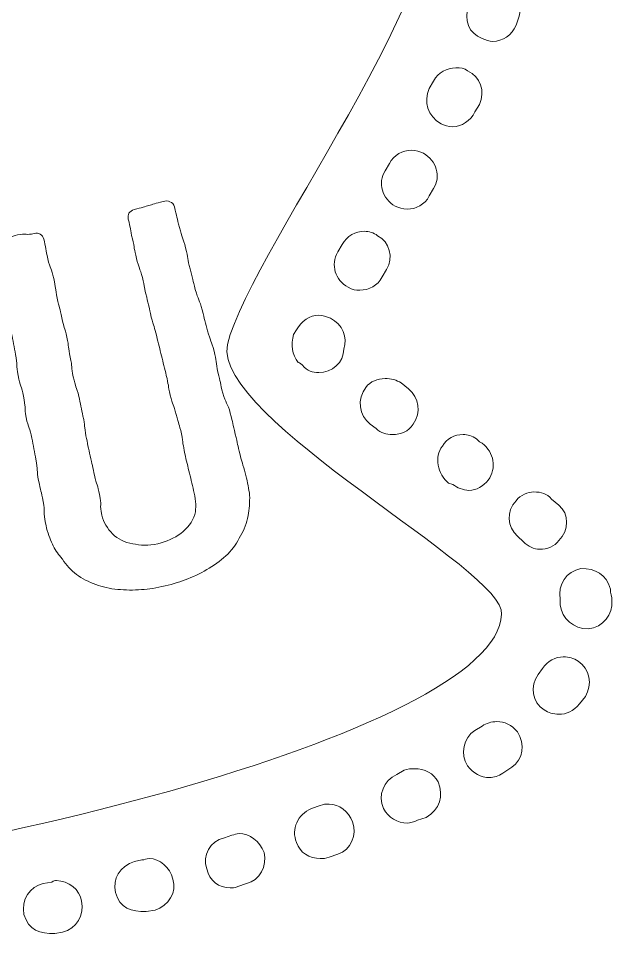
# Model space of a CAD drawing. Header units: inches. Extents: x 66 to 1014, y -940 to -139.
# Drawn here: x 856.4 to 961.3, y -703.9 to -539.7 of the extents above; entities that cross this region are included whole.
import ezdxf

# ---------------------------------------------------------------- set-up
doc = ezdxf.new("R2010")
doc.units = ezdxf.units.IN
doc.header["$MEASUREMENT"] = 0
doc.layers.add('Layer 1', color=7, linetype='Continuous')

# ---------------------------------------------------------------- blocks, each defined once
blk = doc.blocks.new('block 29')
at = {"layer": 'Layer 1', "lineweight": 0}
blk.add_open_spline([(932.98, -621.98), (933.75, -622.5), (934.79, -623.02), (935.83, -623.02), (937.13, -623.02), (938.43, -622.24), (939.22, -621.2), (940.77, -619.13), (940.26, -616.27), (938.17, -614.71), (938.17, -614.71), (937.66, -614.45), (937.66, -614.45), (937.66, -614.45), (937.13, -613.92), (937.13, -613.92), (936.36, -613.4), (935.58, -613.15), (934.79, -613.15), (933.24, -613.15), (931.94, -613.92), (931.15, -615.22), (929.6, -617.04), (930.38, -620.16), (932.19, -621.72), (932.19, -621.72), (932.98, -621.98), (932.98, -621.98)], degree=3, knots=[0, 0, 0, 0, 1, 1, 1, 2, 2, 2, 3, 3, 3, 4, 4, 4, 5, 5, 5, 6, 6, 6, 7, 7, 7, 8, 8, 8, 9, 9, 9, 9], dxfattribs=at)
blk = doc.blocks.new('block 31')
at = {"layer": 'Layer 1', "lineweight": 0}
blk.add_open_spline([(932.98, -558.81), (934.53, -558.81), (936.09, -557.77), (936.88, -556.21), (936.88, -556.21), (937.66, -554.91), (937.66, -554.91), (938.7, -552.57), (937.92, -549.97), (935.58, -548.94), (935.06, -548.42), (934.28, -548.42), (933.49, -548.42), (931.94, -548.42), (930.38, -549.19), (929.6, -550.76), (929.6, -550.76), (928.81, -552.06), (928.81, -552.06), (927.78, -554.39), (928.56, -556.99), (930.9, -558.29), (931.42, -558.55), (932.19, -558.81), (932.98, -558.81)], degree=3, knots=[0, 0, 0, 0, 1, 1, 1, 2, 2, 2, 3, 3, 3, 4, 4, 4, 5, 5, 5, 6, 6, 6, 7, 7, 7, 8, 8, 8, 8], dxfattribs=at)
blk = doc.blocks.new('block 32')
at = {"layer": 'Layer 1', "lineweight": 0}
blk.add_open_spline([(944.15, -540.87), (944.15, -540.87), (944.67, -539.32), (944.67, -539.32), (945.45, -536.98), (944.41, -534.38), (942.07, -533.6), (941.56, -533.34), (941.03, -533.34), (940.51, -533.34), (938.7, -533.34), (936.88, -534.38), (936.36, -536.2), (936.36, -536.2), (935.83, -537.5), (935.83, -537.5), (934.79, -539.84), (935.83, -542.44), (938.17, -543.21), (938.7, -543.48), (939.47, -543.74), (940, -543.74), (941.81, -543.74), (943.37, -542.69), (944.15, -540.87)], degree=3, knots=[0, 0, 0, 0, 1, 1, 1, 2, 2, 2, 3, 3, 3, 4, 4, 4, 5, 5, 5, 6, 6, 6, 7, 7, 7, 8, 8, 8, 8], dxfattribs=at)
blk = doc.blocks.new('block 35')
at = {"layer": 'Layer 1', "lineweight": 0}
blk.add_open_spline([(916.6, -587.67), (918.16, -587.67), (919.72, -586.89), (920.5, -585.33), (920.5, -585.33), (921.28, -584.03), (921.28, -584.03), (922.58, -581.95), (921.8, -579.09), (919.72, -578.05), (918.94, -577.53), (918.16, -577.27), (917.38, -577.27), (915.82, -577.27), (914.26, -578.05), (913.48, -579.61), (913.48, -579.61), (912.7, -580.91), (912.7, -580.91), (911.4, -583.25), (912.18, -585.85), (914.52, -587.15), (915.3, -587.67), (915.82, -587.67), (916.6, -587.67)], degree=3, knots=[0, 0, 0, 0, 1, 1, 1, 2, 2, 2, 3, 3, 3, 4, 4, 4, 5, 5, 5, 6, 6, 6, 7, 7, 7, 8, 8, 8, 8], dxfattribs=at)
blk = doc.blocks.new('block 37')
at = {"layer": 'Layer 1', "lineweight": 0}
blk.add_open_spline([(911.4, -592.61), (910.62, -592.35), (910.1, -592.09), (909.32, -592.09), (907.76, -592.09), (906.2, -593.13), (905.42, -594.69), (905.42, -594.69), (904.9, -595.47), (904.9, -595.47), (904.38, -597.29), (904.64, -599.11), (905.68, -600.41), (905.94, -600.41), (906.46, -600.93), (906.46, -600.93), (907.24, -601.97), (908.28, -602.23), (909.32, -602.23), (911.66, -602.23), (913.74, -600.41), (913.74, -598.07), (914.52, -595.99), (913.48, -593.65), (911.4, -592.61)], degree=3, knots=[0, 0, 0, 0, 1, 1, 1, 2, 2, 2, 3, 3, 3, 4, 4, 4, 5, 5, 5, 6, 6, 6, 7, 7, 7, 8, 8, 8, 8], dxfattribs=at)
blk = doc.blocks.new('block 38')
at = {"layer": 'Layer 1', "lineweight": 0}
blk.add_open_spline([(918.42, -611.33), (918.42, -611.33), (919.46, -612.1), (919.46, -612.1), (920.24, -612.88), (921.28, -613.15), (922.32, -613.15), (923.87, -613.15), (925.17, -612.63), (925.96, -611.33), (927.51, -609.25), (927, -606.65), (925.17, -605.09), (925.17, -605.09), (923.87, -604.05), (923.87, -604.05), (923.1, -603.53), (922.06, -603.27), (921.02, -603.27), (919.72, -603.27), (918.42, -603.79), (917.64, -604.83), (916.08, -606.91), (916.34, -609.76), (918.42, -611.33)], degree=3, knots=[0, 0, 0, 0, 1, 1, 1, 2, 2, 2, 3, 3, 3, 4, 4, 4, 5, 5, 5, 6, 6, 6, 7, 7, 7, 8, 8, 8, 8], dxfattribs=at)
blk = doc.blocks.new('block 47')
at = {"layer": 'Layer 1', "lineweight": 0}
blk.add_open_spline([(928.81, -571.03), (928.81, -571.03), (929.6, -569.73), (929.6, -569.73), (930.9, -567.65), (930.11, -564.79), (927.78, -563.49), (927.26, -563.23), (926.47, -562.97), (925.7, -562.97), (924.14, -562.97), (922.58, -563.75), (921.8, -565.31), (921.8, -565.31), (921.02, -566.61), (921.02, -566.61), (919.72, -568.69), (920.5, -571.55), (922.83, -572.85), (923.36, -573.11), (924.14, -573.37), (924.92, -573.37), (926.47, -573.37), (928.04, -572.59), (928.81, -571.03)], degree=3, knots=[0, 0, 0, 0, 1, 1, 1, 2, 2, 2, 3, 3, 3, 4, 4, 4, 5, 5, 5, 6, 6, 6, 7, 7, 7, 8, 8, 8, 8], dxfattribs=at)
blk = doc.blocks.new('block 49')
at = {"layer": 'Layer 1', "lineweight": 0}
blk.add_open_spline([(863.05, -691.91), (862.79, -691.91), (862.52, -691.91), (862.26, -692.18), (862.26, -692.18), (860.71, -692.43), (860.71, -692.43), (858.37, -692.95), (856.81, -695.29), (857.32, -697.89), (858.11, -700.75), (860.19, -701.27), (862.79, -701.27), (862.79, -701.27), (864.09, -701.01), (864.09, -701.01), (866.69, -700.49), (867.98, -697.89), (867.47, -695.55), (867.2, -693.48), (865.13, -691.91), (863.05, -691.91)], degree=3, knots=[0, 0, 0, 0, 1, 1, 1, 2, 2, 2, 3, 3, 3, 4, 4, 4, 5, 5, 5, 6, 6, 6, 7, 7, 7, 7], dxfattribs=at)
blk = doc.blocks.new('block 57')
at = {"layer": 'Layer 1', "lineweight": 0}
for points, knots in [([(893.2, -597.29), (897.62, -579.36), (938.7, -527.62), (928.81, -509.17), (928.03, -508.64), (927.01, -508.37), (925.96, -508.37), (913.48, -508.37), (876.82, -539.06), (795.45, -542.43), (786.88, -542.7), (778.81, -542.95), (771.27, -542.95), (701.08, -542.95), (675.61, -529.17), (675.61, -529.17), (675.61, -529.17), (674.31, -510.46), (674.31, -510.46), (674.31, -510.46), (674.84, -503.45), (671.45, -503.95), (653.51, -504.48), (546.67, -593.12), (546.67, -593.12), (546.67, -593.12), (539.38, -597.29), (538.86, -605.87), (538.35, -613.41), (551.09, -620.16), (551.09, -620.16), (551.09, -620.16), (652.72, -699.46), (652.72, -699.46), (652.72, -699.46), (659.23, -703.88), (663.65, -703.88), (664.68, -703.88), (666, -703.61), (666.5, -702.58), (667.3, -701.53), (668.07, -676.06), (668.07, -676.06), (668.07, -676.06), (719.29, -693.74), (771.8, -693.74), (775.69, -693.74), (779.34, -693.74), (782.98, -693.47), (838.87, -690.87), (941.04, -665.93), (941.56, -644.86), (942.59, -637.31), (890.6, -610.29), (893.2, -597.29)], [0, 0, 0, 0, 1, 1, 1, 2, 2, 2, 3, 3, 3, 4, 4, 4, 5, 5, 5, 6, 6, 6, 7, 7, 7, 8, 8, 8, 9, 9, 9, 10, 10, 10, 11, 11, 11, 12, 12, 12, 13, 13, 13, 14, 14, 14, 15, 15, 15, 16, 16, 16, 17, 17, 17, 18, 18, 18, 18]), ([(896.86, -627.48), (896.61, -628.76), (896.16, -629.96), (895.53, -631.04), (894.95, -632.21), (894.25, -633.27), (893.27, -634.25), (892.33, -635.17), (891.27, -635.96), (890.01, -636.72), (888.85, -637.46), (887.61, -638.09), (886.24, -638.63), (885.03, -639.12), (883.68, -639.53), (882.22, -639.88), (880.74, -640.24), (879.35, -640.45), (878.05, -640.53), (876.59, -640.65), (875.2, -640.63), (873.86, -640.49), (872.47, -640.38), (871.16, -640.08), (870, -639.62), (868.72, -639.17), (867.59, -638.6), (866.56, -637.86), (865.62, -637.1), (864.77, -636.23), (864.09, -635.17), (863.92, -634.97), (863.8, -634.81), (863.63, -634.59), (863.06, -633.85), (862.57, -633.06), (862.19, -632.17), (861.72, -631.13), (861.34, -630.01), (861.13, -628.78), (860.95, -627.81), (860.89, -627.3), (860.87, -626.87), (860.96, -626.44), (860.87, -625.93), (860.69, -624.96), (860.51, -624.04), (860.42, -623.55), (860.3, -623.14), (860.23, -622.72), (860.08, -622.23), (859.9, -621.28), (859.72, -620.36), (859.68, -619.84), (859.65, -619.42), (859.63, -618.99), (859.59, -618.48), (859.41, -617.53), (859.29, -616.91), (859.18, -616.3), (859.07, -615.69), (858.94, -615.05), (858.84, -614.42), (858.71, -613.81), (858.55, -612.89), (858.35, -612.4), (858.21, -612.01), (858.08, -611.59), (857.88, -611.12), (857.7, -610.15), (857.54, -609.23), (857.54, -608.71), (857.5, -608.29), (857.43, -607.88), (857.43, -607.35), (857.25, -606.4), (857.09, -605.48), (856.89, -604.99), (856.76, -604.59), (856.64, -604.2), (856.47, -603.69), (856.29, -602.73), (856.13, -601.81), (856.08, -601.29), (856.06, -600.88), (856.02, -600.46), (856.02, -599.94), (855.84, -599.02), (855.73, -598.39), (855.61, -597.77), (855.48, -597.14), (855.37, -596.53), (855.25, -595.92), (855.14, -595.3), (854.96, -594.35), (854.76, -593.86), (854.63, -593.46), (854.51, -593.07), (854.31, -592.58), (854.13, -591.66), (853.95, -590.74), (853.89, -590.18), (853.86, -589.76), (853.93, -589.31), (853.84, -588.81), (853.66, -587.91), (853.53, -587.27), (853.41, -586.64), (853.3, -586.03), (853.17, -585.42), (853.05, -584.8), (852.94, -584.19), (852.81, -583.58), (852.68, -582.95), (852.58, -582.31), (852.43, -581.92), (852.34, -581.41), (852.16, -580.49), (852, -579.63), (852.5, -578.96), (853.41, -578.78), (854.13, -578.62), (854.49, -578.45), (854.81, -578.35), (855.14, -578.22), (855.57, -578.09), (856.18, -577.91), (856.94, -577.75), (857.3, -577.82), (857.68, -577.79), (858.06, -577.84), (858.4, -577.82), (859.11, -577.66), (859.97, -577.48), (860.55, -577.82), (860.84, -578.67), (860.95, -579.25), (861.07, -579.82), (861.2, -580.4), (861.24, -580.82), (861.34, -581.29), (861.52, -582.15), (861.72, -583.05), (861.92, -583.49), (862.05, -583.85), (862.19, -584.24), (862.37, -584.68), (862.57, -585.6), (862.77, -586.46), (862.8, -586.93), (862.89, -587.33), (862.93, -587.71), (862.99, -588.18), (863.17, -589.1), (863.36, -589.96), (863.51, -590.4), (863.6, -590.81), (863.69, -591.23), (863.81, -591.66), (864.01, -592.54), (864.19, -593.41), (864.34, -593.84), (864.43, -594.26), (864.57, -594.65), (864.72, -595.1), (864.9, -595.97), (865.08, -596.84), (865.13, -597.3), (865.17, -597.72), (865.26, -598.13), (865.29, -598.6), (865.47, -599.47), (865.67, -600.37), (865.73, -600.84), (865.75, -601.22), (865.78, -601.63), (865.84, -602.1), (866.02, -602.99), (866.21, -603.89), (866.36, -604.34), (866.48, -604.74), (866.61, -605.1), (866.81, -605.53), (867.01, -606.43), (867.13, -607.01), (867.26, -607.59), (867.37, -608.16), (867.49, -608.74), (867.62, -609.32), (867.73, -609.9), (867.93, -610.78), (867.96, -611.23), (868, -611.66), (868.09, -612.08), (868.07, -612.55), (868.25, -613.41), (868.38, -613.99), (868.51, -614.57), (868.61, -615.15), (868.74, -615.74), (868.85, -616.32), (868.97, -616.89), (869.15, -617.76), (869.3, -618.19), (869.39, -618.61), (869.52, -619.19), (869.62, -619.76), (869.75, -620.34), (869.93, -621.22), (870.07, -621.66), (870.22, -622.05), (870.35, -622.47), (870.49, -622.9), (870.67, -623.77), (870.87, -624.69), (870.85, -625.16), (870.87, -625.54), (870.8, -625.99), (870.83, -626.46), (871.03, -627.38), (871.3, -628.69), (872.08, -629.77), (872.94, -630.68), (873.86, -631.61), (875.05, -632.21), (876.51, -632.44), (877.87, -632.72), (879.24, -632.82), (880.92, -632.43), (882.47, -632.07), (883.86, -631.43), (884.97, -630.62), (886.18, -629.7), (887.05, -628.57), (887.48, -627.27), (887.7, -626.09), (887.68, -624.85), (887.36, -623.5), (887.21, -622.9), (887.09, -622.31), (886.94, -621.73), (886.8, -621.15), (886.65, -620.57), (886.53, -620), (886.38, -619.42), (886.24, -618.84), (886.11, -618.28), (885.97, -617.71), (885.82, -617.13), (885.7, -616.55), (885.48, -615.69), (885.48, -615.22), (885.37, -614.8), (885.34, -614.39), (885.32, -613.9), (885.12, -613.03), (884.9, -612.13), (884.74, -611.7), (884.65, -611.34), (884.54, -610.92), (884.38, -610.49), (884.18, -609.63), (883.95, -608.72), (883.78, -608.27), (883.64, -607.89), (883.55, -607.51), (883.33, -607.1), (883.12, -606.2), (882.92, -605.33), (882.85, -604.86), (882.79, -604.45), (882.7, -604.03), (882.65, -603.56), (882.43, -602.72), (882.29, -602.14), (882.14, -601.56), (882, -600.98), (881.87, -600.41), (881.73, -599.85), (881.58, -599.27), (881.44, -598.69), (881.29, -598.12), (881.17, -597.54), (881.02, -596.98), (880.88, -596.4), (880.74, -595.82), (880.52, -594.92), (880.41, -594.51), (880.27, -594.11), (880.16, -593.71), (880, -593.26), (879.78, -592.42), (879.56, -591.51), (879.45, -591.04), (879.4, -590.68), (879.26, -590.09), (879.11, -589.49), (878.97, -588.92), (878.75, -588.05), (878.64, -587.6), (878.59, -587.18), (878.5, -586.82), (878.44, -586.35), (878.21, -585.45), (877.99, -584.59), (877.8, -584.15), (877.69, -583.76), (877.54, -583.36), (877.38, -582.93), (877.16, -582.06), (876.95, -581.2), (876.88, -580.74), (876.78, -580.33), (876.73, -579.91), (876.66, -579.45), (876.44, -578.58), (876.23, -577.73), (876.17, -577.26), (876.1, -576.85), (876.01, -576.43), (875.94, -575.96), (875.72, -575.12), (875.52, -574.3), (875.88, -573.73), (876.77, -573.44), (878.1, -573.1), (878.72, -572.88), (879.33, -572.72), (879.94, -572.55), (880.59, -572.34), (881.87, -572), (882.68, -571.76), (883.62, -572.09), (883.86, -572.93), (884.11, -573.84), (884.2, -574.34), (884.31, -574.76), (884.43, -575.24), (884.51, -575.71), (884.76, -576.61), (884.99, -577.52), (885.17, -577.95), (885.3, -578.44), (885.46, -578.83), (885.59, -579.32), (885.84, -580.22), (886.08, -581.12), (886.15, -581.59), (886.24, -582.1), (886.29, -582.51), (886.38, -583.02), (886.63, -583.92), (886.8, -584.53), (886.96, -585.16), (887.12, -585.78), (887.19, -586.19), (887.32, -586.7), (887.55, -587.58), (887.81, -588.48), (888.02, -588.92), (888.15, -589.4), (888.31, -589.8), (888.55, -590.27), (888.78, -591.17), (889.02, -592.07), (889.09, -592.52), (889.23, -593.03), (889.39, -593.62), (889.54, -594.24), (889.7, -594.83), (889.95, -595.73), (890.12, -596.17), (890.3, -596.65), (890.4, -597.05), (890.64, -597.52), (890.87, -598.42), (891.11, -599.32), (891.14, -599.85), (891.2, -600.26), (891.29, -600.79), (891.31, -601.25), (891.54, -602.16), (891.78, -603.06), (891.87, -603.56), (891.97, -603.98), (892.05, -604.48), (892.17, -604.93), (892.41, -605.84), (892.64, -606.74), (892.88, -607.21), (893.04, -607.6), (893.33, -608.06), (893.49, -608.49), (893.72, -609.39), (893.98, -610.29), (894.1, -610.8), (894.16, -611.21), (894.28, -611.72), (894.36, -612.17), (894.59, -613.07), (894.82, -613.97), (894.9, -614.48), (895, -614.89), (895.11, -615.31), (895.19, -615.81), (895.44, -616.75), (895.67, -617.65), (895.8, -618.16), (895.96, -618.55), (896.12, -619.17), (896.29, -619.78), (896.45, -620.39), (896.77, -621.62), (897.01, -622.76), (897.13, -623.89), (897.17, -625.14), (897.08, -626.33), (896.86, -627.48)], [0, 0, 0, 0, 1, 1, 1, 2, 2, 2, 3, 3, 3, 4, 4, 4, 5, 5, 5, 6, 6, 6, 7, 7, 7, 8, 8, 8, 9, 9, 9, 10, 10, 10, 11, 11, 11, 12, 12, 12, 13, 13, 13, 14, 14, 14, 15, 15, 15, 16, 16, 16, 17, 17, 17, 18, 18, 18, 19, 19, 19, 20, 20, 20, 21, 21, 21, 22, 22, 22, 23, 23, 23, 24, 24, 24, 25, 25, 25, 26, 26, 26, 27, 27, 27, 28, 28, 28, 29, 29, 29, 30, 30, 30, 31, 31, 31, 32, 32, 32, 33, 33, 33, 34, 34, 34, 35, 35, 35, 36, 36, 36, 37, 37, 37, 38, 38, 38, 39, 39, 39, 40, 40, 40, 41, 41, 41, 42, 42, 42, 43, 43, 43, 44, 44, 44, 45, 45, 45, 46, 46, 46, 47, 47, 47, 48, 48, 48, 49, 49, 49, 50, 50, 50, 51, 51, 51, 52, 52, 52, 53, 53, 53, 54, 54, 54, 55, 55, 55, 56, 56, 56, 57, 57, 57, 58, 58, 58, 59, 59, 59, 60, 60, 60, 61, 61, 61, 62, 62, 62, 63, 63, 63, 64, 64, 64, 65, 65, 65, 66, 66, 66, 67, 67, 67, 68, 68, 68, 69, 69, 69, 70, 70, 70, 71, 71, 71, 72, 72, 72, 73, 73, 73, 74, 74, 74, 75, 75, 75, 76, 76, 76, 77, 77, 77, 78, 78, 78, 79, 79, 79, 80, 80, 80, 81, 81, 81, 82, 82, 82, 83, 83, 83, 84, 84, 84, 85, 85, 85, 86, 86, 86, 87, 87, 87, 88, 88, 88, 89, 89, 89, 90, 90, 90, 91, 91, 91, 92, 92, 92, 93, 93, 93, 94, 94, 94, 95, 95, 95, 96, 96, 96, 97, 97, 97, 98, 98, 98, 99, 99, 99, 100, 100, 100, 101, 101, 101, 102, 102, 102, 103, 103, 103, 104, 104, 104, 105, 105, 105, 106, 106, 106, 107, 107, 107, 108, 108, 108, 109, 109, 109, 110, 110, 110, 111, 111, 111, 112, 112, 112, 113, 113, 113, 114, 114, 114, 115, 115, 115, 116, 116, 116, 117, 117, 117, 118, 118, 118, 119, 119, 119, 120, 120, 120, 121, 121, 121, 122, 122, 122, 123, 123, 123, 124, 124, 124, 125, 125, 125, 126, 126, 126, 127, 127, 127, 128, 128, 128, 129, 129, 129, 130, 130, 130, 131, 131, 131, 132, 132, 132, 133, 133, 133, 134, 134, 134, 135, 135, 135, 136, 136, 136, 137, 137, 137, 138, 138, 138, 139, 139, 139, 139])]:
    blk.add_open_spline(points, degree=3, knots=knots, dxfattribs=at)
blk = doc.blocks.new('block 56')
at = {"layer": 'Layer 1'}
blk.add_blockref('block 57', (0, 0), dxfattribs=at)
blk = doc.blocks.new('block 58')
at = {"layer": 'Layer 1', "lineweight": 0}
blk.add_open_spline([(926.21, -672.16), (925.7, -672.16), (924.92, -672.16), (924.4, -672.42), (924.4, -672.42), (923.1, -673.2), (923.1, -673.2), (920.76, -674.24), (919.72, -676.84), (920.76, -679.18), (921.53, -680.74), (923.36, -681.78), (924.92, -681.78), (925.44, -681.78), (926.21, -681.52), (926.74, -681.26), (926.74, -681.26), (928.3, -680.74), (928.3, -680.74), (930.64, -679.44), (931.42, -676.84), (930.38, -674.5), (929.6, -672.94), (928.04, -672.16), (926.21, -672.16)], degree=3, knots=[0, 0, 0, 0, 1, 1, 1, 2, 2, 2, 3, 3, 3, 4, 4, 4, 5, 5, 5, 6, 6, 6, 7, 7, 7, 8, 8, 8, 8], dxfattribs=at)
blk = doc.blocks.new('block 59')
at = {"layer": 'Layer 1', "lineweight": 0}
blk.add_open_spline([(951.69, -631.86), (953.52, -630.04), (953.52, -627.18), (951.69, -625.62), (951.69, -625.62), (950.39, -624.59), (950.39, -624.59), (949.61, -623.54), (948.58, -623.29), (947.28, -623.29), (946.24, -623.29), (944.94, -623.8), (944.15, -624.84), (942.34, -626.66), (942.6, -629.52), (944.41, -631.08), (944.41, -631.08), (945.45, -632.12), (945.45, -632.12), (946.24, -632.9), (947.28, -633.42), (948.31, -633.42), (949.61, -633.42), (950.92, -632.9), (951.69, -631.86)], degree=3, knots=[0, 0, 0, 0, 1, 1, 1, 2, 2, 2, 3, 3, 3, 4, 4, 4, 5, 5, 5, 6, 6, 6, 7, 7, 7, 8, 8, 8, 8], dxfattribs=at)
blk = doc.blocks.new('block 60')
at = {"layer": 'Layer 1', "lineweight": 0}
blk.add_open_spline([(940.77, -663.84), (939.73, -663.84), (938.96, -664.1), (938.17, -664.62), (938.17, -664.62), (936.88, -665.4), (936.88, -665.4), (934.79, -666.7), (934.28, -669.56), (935.58, -671.64), (936.62, -672.94), (937.92, -673.72), (939.47, -673.72), (940.26, -673.72), (941.03, -673.46), (941.81, -672.94), (941.81, -672.94), (943.37, -671.9), (943.37, -671.9), (945.45, -670.6), (945.71, -667.74), (944.41, -665.66), (943.37, -664.36), (942.07, -663.84), (940.77, -663.84)], degree=3, knots=[0, 0, 0, 0, 1, 1, 1, 2, 2, 2, 3, 3, 3, 4, 4, 4, 5, 5, 5, 6, 6, 6, 7, 7, 7, 8, 8, 8, 8], dxfattribs=at)
blk = doc.blocks.new('block 61')
at = {"layer": 'Layer 1', "lineweight": 0}
blk.add_open_spline([(879.42, -688.02), (878.9, -688.02), (878.65, -688.27), (878.12, -688.27), (878.12, -688.27), (876.82, -688.54), (876.82, -688.54), (874.22, -689.32), (872.92, -691.66), (873.44, -694), (874.22, -696.85), (876.3, -697.37), (878.9, -697.37), (878.9, -697.37), (880.46, -697.11), (880.46, -697.11), (882.8, -696.34), (884.36, -694), (883.58, -691.66), (883.06, -689.57), (881.24, -688.02), (879.42, -688.02)], degree=3, knots=[0, 0, 0, 0, 1, 1, 1, 2, 2, 2, 3, 3, 3, 4, 4, 4, 5, 5, 5, 6, 6, 6, 7, 7, 7, 7], dxfattribs=at)
blk = doc.blocks.new('block 62')
at = {"layer": 'Layer 1', "lineweight": 0}
blk.add_open_spline([(961.05, -642.52), (961.05, -641.74), (960.79, -641.22), (960.79, -640.44), (960.01, -637.84), (958.2, -636.8), (955.59, -636.8), (952.99, -637.32), (951.43, -639.66), (951.95, -642.26), (951.95, -642.52), (951.95, -642.78), (951.95, -643.3), (952.22, -645.64), (954.29, -647.46), (956.89, -647.46), (959.49, -647.2), (961.31, -644.86), (961.05, -642.52)], degree=3, knots=[0, 0, 0, 0, 1, 1, 1, 2, 2, 2, 3, 3, 3, 4, 4, 4, 5, 5, 5, 6, 6, 6, 6], dxfattribs=at)
blk = doc.blocks.new('block 63')
at = {"layer": 'Layer 1', "lineweight": 0}
blk.add_open_spline([(955.07, -653.18), (954.29, -652.66), (953.52, -652.4), (952.47, -652.4), (951.17, -652.4), (949.61, -653.18), (948.83, -654.48), (948.83, -654.48), (948.05, -655.52), (948.05, -655.52), (946.49, -657.6), (947.01, -660.46), (949.09, -661.76), (949.88, -662.28), (950.65, -662.54), (951.69, -662.54), (952.99, -662.54), (954.29, -662.02), (955.33, -660.72), (955.33, -660.72), (956.37, -659.42), (956.37, -659.42), (957.67, -657.34), (957.15, -654.48), (955.07, -653.18)], degree=3, knots=[0, 0, 0, 0, 1, 1, 1, 2, 2, 2, 3, 3, 3, 4, 4, 4, 5, 5, 5, 6, 6, 6, 7, 7, 7, 8, 8, 8, 8], dxfattribs=at)
blk = doc.blocks.new('block 65')
at = {"layer": 'Layer 1', "lineweight": 0}
blk.add_open_spline([(911.14, -678.4), (910.62, -678.4), (910.1, -678.4), (909.58, -678.65), (909.58, -678.65), (908.02, -679.18), (908.02, -679.18), (905.68, -680.22), (904.38, -682.82), (905.42, -685.16), (905.94, -686.97), (907.76, -688.02), (909.58, -688.02), (910.1, -688.02), (910.62, -688.02), (911.14, -687.75), (911.14, -687.75), (912.7, -687.24), (912.7, -687.24), (915.04, -686.45), (916.08, -683.86), (915.3, -681.52), (914.52, -679.7), (912.96, -678.4), (911.14, -678.4)], degree=3, knots=[0, 0, 0, 0, 1, 1, 1, 2, 2, 2, 3, 3, 3, 4, 4, 4, 5, 5, 5, 6, 6, 6, 7, 7, 7, 8, 8, 8, 8], dxfattribs=at)
blk = doc.blocks.new('block 67')
at = {"layer": 'Layer 1', "lineweight": 0}
blk.add_open_spline([(895.28, -683.6), (894.76, -683.6), (894.5, -683.86), (893.98, -683.86), (893.98, -683.86), (892.68, -684.38), (892.68, -684.38), (890.08, -684.9), (888.78, -687.5), (889.56, -689.84), (890.08, -691.91), (891.64, -693.21), (893.72, -693.21), (893.98, -693.21), (894.5, -693.21), (895.02, -692.95), (895.02, -692.95), (896.58, -692.43), (896.58, -692.43), (898.92, -691.91), (900.22, -689.32), (899.7, -686.97), (898.92, -684.9), (897.1, -683.6), (895.28, -683.6)], degree=3, knots=[0, 0, 0, 0, 1, 1, 1, 2, 2, 2, 3, 3, 3, 4, 4, 4, 5, 5, 5, 6, 6, 6, 7, 7, 7, 8, 8, 8, 8], dxfattribs=at)
blk = doc.blocks.new('block 11')
at = {"layer": 'Layer 1'}
for name in ['block 56', 'block 32', 'block 31', 'block 47', 'block 35', 'block 37', 'block 38', 'block 29', 'block 59', 'block 62', 'block 63', 'block 60', 'block 58', 'block 65', 'block 67', 'block 61', 'block 49']:
    blk.add_blockref(name, (0, 0), dxfattribs=at)
blk = doc.blocks.new('block 2')
at = {"layer": 'Layer 1'}
blk.add_blockref('block 11', (0, 0), dxfattribs=at)

msp = doc.modelspace()

# ---------------------------------------------------------------- block references
at = {"layer": 'Layer 1'}
msp.add_blockref('block 2', (0, 0), dxfattribs=at)

doc.saveas('drawing.dxf')
